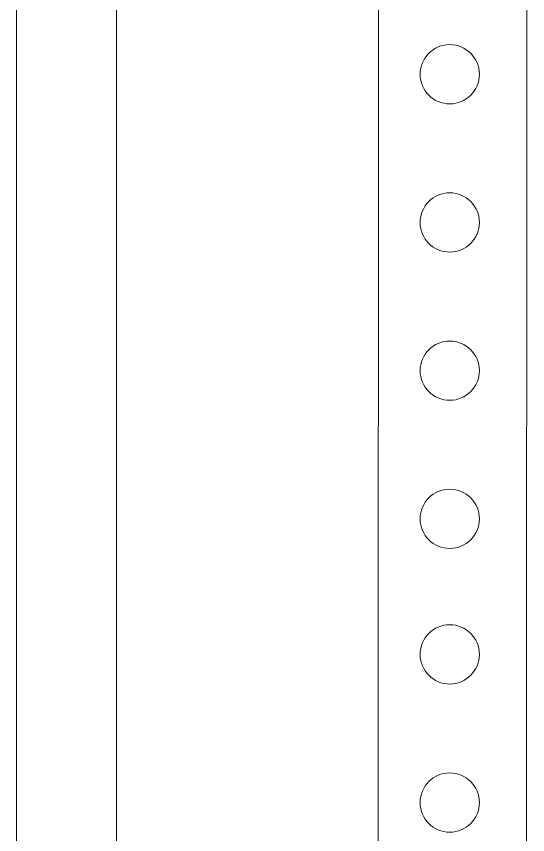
# Model space of a CAD drawing. Header units: millimetres. Extents: x 4962 to 7449, y 754 to 2938.
# Drawn here: x 6700.3 to 6769.3, y 2151.9 to 2262.3 of the extents above; entities that cross this region are included whole.
import ezdxf

# ---------------------------------------------------------------- set-up
doc = ezdxf.new("R2010")
doc.units = ezdxf.units.MM
for name, color, linetype in [('000-PI-ORMAR', 2, 'Continuous'), ('002-PI-Kabelska kanalica', 150, 'Continuous'), ('004-PI-DIN Šina', 3, 'Continuous')]:
    doc.layers.add(name, color=color, linetype=linetype)

msp = doc.modelspace()

# ---------------------------------------------------------------- linework, layer by layer
at = {"layer": '000-PI-ORMAR', "color": 18, "linetype": 'ByBlock', "lineweight": 0, "true_color": 0x000000}
msp.add_line((6700.27, 2758.89), (6700.27, 868.89), dxfattribs=at)
at = {"layer": '002-PI-Kabelska kanalica', "color": 0, "linetype": 'ByBlock', "lineweight": 0}
msp.add_line((6713.77, 2604.54), (6713.77, 1177.54), dxfattribs=at)
at = {"layer": '004-PI-DIN Šina', "color": 0, "linetype": 'ByBlock', "lineweight": 0}
for p, q in [((6749.29, 2604.95), (6748.77, 1177.54)), ((6768.77, 1177.54), (6769.29, 2604.95))]:
    msp.add_line(p, q, dxfattribs=at)
at = {"layer": '004-PI-DIN Šina', "color": 0, "linetype": 'ByBlock', "lineweight": 0, "ltscale": 0.01}
for centre in [(6758.77, 2254.48), (6758.77, 2234.48), (6758.77, 2214.48), (6758.77, 2194.48), (6758.77, 2176.19), (6758.77, 2156.19), (6758.77, 2156.19)]:
    msp.add_circle(centre, 4, dxfattribs=at)

doc.saveas('drawing.dxf')
